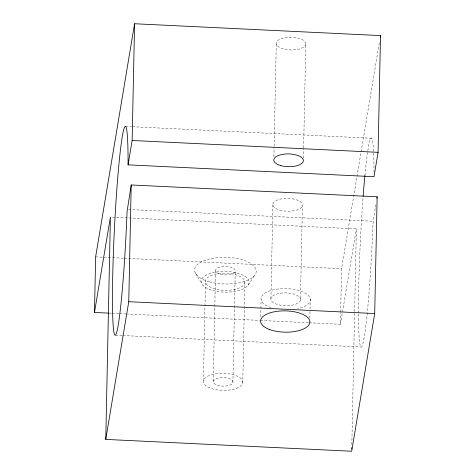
<?xml version="1.0" encoding="UTF-8"?>
<svg xmlns="http://www.w3.org/2000/svg" width="475" height="475" viewBox="0 0 475 475"><rect width="100%" height="100%" fill="white"/><g stroke="black" fill="none" stroke-linecap="round" stroke-linejoin="round"><path stroke-width="0.36" stroke-dasharray="2.38 1.78" d="M203.413 380.902L205.509 280.838M213.251 381.378L214.801 307.254M214.819 306.512L215.579 270.192M232.922 382.322A9.862 4.263 1.2 0 0 218.779 377.94A9.862 4.263 1.2 0 0 217.556 385.284A9.862 4.263 1.2 0 0 232.922 382.322L235.256 271.142A9.862 4.263 1.2 0 0 221.112 266.76A9.862 4.263 1.2 0 0 219.883 274.105A9.862 4.263 1.2 0 0 235.256 271.142M242.761 382.797A19.73 8.526 1.2 0 0 214.474 374.033A19.73 8.526 1.2 0 0 212.022 388.716A19.73 8.526 1.2 0 0 242.761 382.797L244.857 282.732A19.73 8.526 1.2 0 0 216.57 273.968A19.73 8.526 1.2 0 0 214.118 288.658A19.73 8.526 1.2 0 0 244.857 282.732M260.751 316.795L261.108 299.749M270.922 298.579L272.905 204.09M273.897 156.631L274.099 147.024M274.117 146.288L276.278 42.863M300.438 299.998A14.796 6.395 1.2 0 0 279.223 293.425A14.796 6.395 1.2 0 0 277.382 304.439A14.796 6.395 1.2 0 0 300.438 299.998L302.415 205.515A14.796 6.401 1.2 0 0 281.2 198.93A14.796 6.401 1.2 0 0 279.359 209.962A14.796 6.401 1.2 0 0 302.415 205.515M303.412 158.05L303.614 148.449M303.626 147.707L305.793 44.282A14.796 6.395 1.2 0 0 284.578 37.709A14.796 6.395 1.2 0 0 282.738 48.723A14.796 6.395 1.2 0 0 305.793 44.282M309.848 318.102L310.021 309.949M310.038 309.207L310.252 298.828M309.302 322.792L340.415 324.288L340.646 313.173M340.664 312.431L341.578 268.702L379.424 42.168M351.838 444.576L356.357 228.891L111.156 217.081M375.826 204.713L373 223.565A104.815 5.938 -87.2 0 1 367.365 311.956M340.415 324.288L356.357 228.891M248.205 285.053L255.027 274.871M125.78 126.409L131.706 126.694M132.448 126.73L371.723 138.255M128.612 209.469L373.071 221.237M95.641 256.856L111.94 257.64M112.676 257.676L123.791 258.21M124.533 258.246L341.578 268.702M109.292 313.162L111.512 313.268M112.254 313.304L118.922 313.625M119.664 313.66L125.59 313.945M126.332 313.981L259.671 320.405M260.413 320.441L308.56 322.757M115.567 335.184L122.235 335.504M122.978 335.54L360.768 346.993M195.492 273.357L201.922 283.878M364.901 175.524A104.815 5.938 -87.2 0 1 374.021 173.007M367.294 312.692A104.815 5.938 -87.2 0 1 358.471 313.85M358.465 313.049A104.815 5.938 -87.2 0 1 363.09 196.941M270.999 307.604A24.664 10.658 1.2 0 1 268.143 291.496A24.664 10.658 1.2 0 1 305.318 293.176A24.664 10.658 1.2 0 1 297.671 308.803M209.493 281.806A30.828 13.318 1.2 0 0 256.233 271.451A30.828 13.318 1.2 0 0 210.52 258.75A30.828 13.318 1.2 0 0 209.493 281.806M212.806 290.445A23.964 10.355 1.2 0 0 249.138 282.393A23.964 10.355 1.2 0 0 213.602 272.519A23.964 10.355 1.2 0 0 212.806 290.445"/><path stroke-width="0.71" d="M94.478 312.449L95.641 256.856L134.585 23.75L380.522 35.595L378.076 152.333L374.003 176.7L128.066 164.855L128.084 162.8A104.815 5.938 -87.2 0 0 117.61 179.206A104.815 5.938 -87.2 0 0 114.368 334.032A104.815 5.938 -87.2 0 0 127.062 211.719L131.207 184.965L377.15 196.804L374.704 313.548L351.696 451.25L105.759 439.405L110.414 217.045L94.478 312.449L108.549 313.126M105.759 439.405L128.761 301.702L131.207 184.965M128.066 164.855L132.139 140.487L134.585 23.75M351.743 449.023L351.773 447.545M380.279 37.056L380.522 35.595M376.907 198.241L377.15 196.804M132.139 140.487L378.076 152.333M128.761 301.702L374.704 313.548M363.149 196.193A104.815 5.938 -87.2 0 1 364.901 175.524M280.292 165.442A14.796 6.383 1.2 0 0 303.347 161.007A14.796 6.383 1.2 0 0 282.132 154.44A14.796 6.383 1.2 0 0 280.292 165.442M269.272 329.383A24.664 10.658 1.2 0 0 309.474 323.843A24.664 10.658 1.2 0 0 276.895 311.351A24.664 10.658 1.2 0 0 269.272 329.383"/></g></svg>
